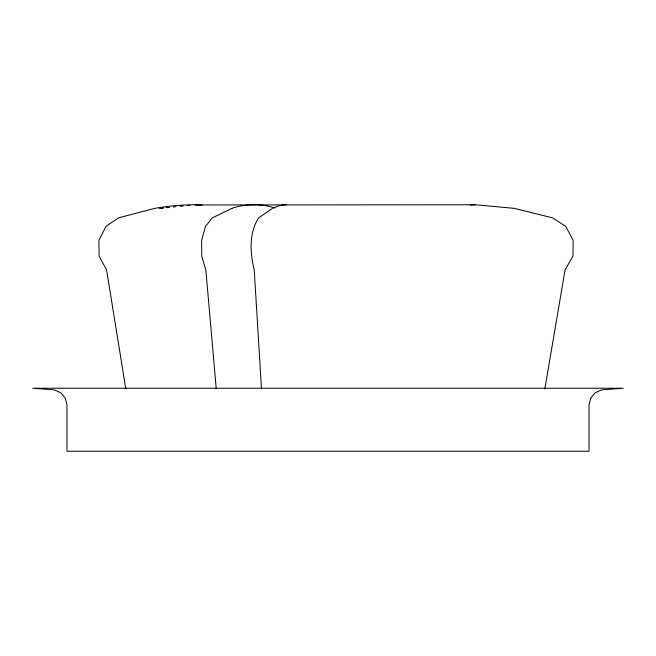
<?xml version="1.0" encoding="UTF-8"?>
<svg xmlns="http://www.w3.org/2000/svg" width="656" height="656" viewBox="0 0 656 656"><rect width="100%" height="100%" fill="white"/><g stroke="black" fill="none" stroke-linecap="round" stroke-linejoin="round"><path stroke-width="0.98" d="M544.833 388.992L565.07 269.887L572.95 256.168L573.188 240.367L565.759 226.402L552.491 217.841L514.476 208.387L475.428 204.77L195.111 204.959M231.953 208.387L212.323 217.841L205.492 226.402L201.63 240.367L201.761 256.168L205.828 269.887L216.25 388.778M160.433 208.288L163.492 208.001M167.567 207.624L169.609 207.435M196.111 204.959L202.237 205.016M159.096 208.288L163.098 207.919M166.099 207.64L169.1 207.37M173.102 206.993L176.103 206.714M180.105 206.345L183.106 206.066M187.108 205.697L190.109 205.418M470.327 205.016L475.428 204.77M125.813 388.992L106.592 269.887L99.113 256.168L98.884 240.367L105.96 226.402L118.556 217.841L154.685 208.387A260.03 245.779 -89.7 0 1 195.775 204.738M261.482 388.778L254.233 269.887C250.043 252.904 248.747 233.06 258.743 217.841L272.388 208.387A259.194 92.66 -90 0 1 286.377 204.77M231.945 208.296A259.259 133.348 -90 0 1 275.143 208.026M590.646 398.266L589.006 405.211L589.006 451.23L66.978 451.23L66.978 405.211L65.354 398.266L60.778 392.764L54.243 389.869L32.8 388.237L623.2 388.237L601.732 389.869L595.197 392.764L590.646 398.266"/></g></svg>
